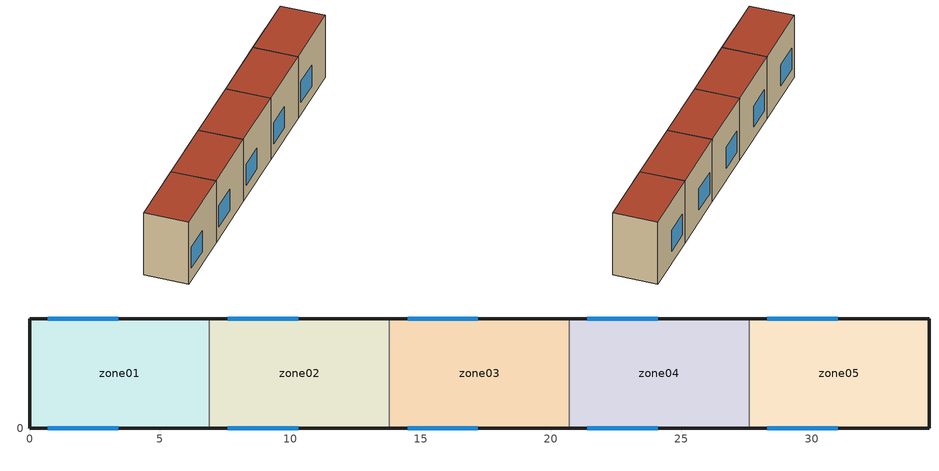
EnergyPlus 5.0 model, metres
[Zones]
zone01
 floor ground (GROUND_FLOOR): 0,0 0,4.2 6.9,4.2 6.9,0 z0
 wall outside (EXT_WALL): 6.9,4.2 0,4.2 0,0 6.9,0 z0:6.5
 wall to zone02 (ADJ_WALL): 6.9,0 6.9,4.2 z0:6.5
 window (EXT_WINDOW1): 0.7,0 3.4,0 / 3.4,4.2 0.7,4.2 z1.25:3.45
 roof outside (EXT_ROOF): 6.9,0 6.9,4.2 0,4.2 0,0 z6.5
zone02
 floor ground (GROUND_FLOOR): 6.9,0 6.9,4.2 13.8,4.2 13.8,0 z0
 wall outside (EXT_WALL): 13.8,4.2 6.9,4.2 / 6.9,0 13.8,0 z0:6.5
 wall to zone03 (ADJ_WALL): 13.8,0 13.8,4.2 z0:6.5
 wall to zone01 (ADJ_WALL): 6.9,4.2 6.9,0 z0:6.5
 window (EXT_WINDOW1): 7.6,0 10.3,0 / 10.3,4.2 7.6,4.2 z1.25:3.45
 roof outside (EXT_ROOF): 13.8,0 13.8,4.2 6.9,4.2 6.9,0 z6.5
zone03
 floor ground (GROUND_FLOOR): 13.8,0 13.8,4.2 20.7,4.2 20.7,0 z0
 wall outside (EXT_WALL): 20.7,4.2 13.8,4.2 / 13.8,0 20.7,0 z0:6.5
 wall to zone04 (ADJ_WALL): 20.7,0 20.7,4.2 z0:6.5
 wall to zone02 (ADJ_WALL): 13.8,4.2 13.8,0 z0:6.5
 window (EXT_WINDOW1): 14.5,0 17.2,0 / 17.2,4.2 14.5,4.2 z1.25:3.45
 roof outside (EXT_ROOF): 20.7,0 20.7,4.2 13.8,4.2 13.8,0 z6.5
zone04
 floor ground (GROUND_FLOOR): 20.7,0 20.7,4.2 27.6,4.2 27.6,0 z0
 wall outside (EXT_WALL): 27.6,4.2 20.7,4.2 / 20.7,0 27.6,0 z0:6.5
 wall to zone05 (ADJ_WALL): 27.6,0 27.6,4.2 z0:6.5
 wall to zone03 (ADJ_WALL): 20.7,4.2 20.7,0 z0:6.5
 window (EXT_WINDOW1): 21.4,0 24.1,0 / 24.1,4.2 21.4,4.2 z1.25:3.45
 roof outside (EXT_ROOF): 27.6,0 27.6,4.2 20.7,4.2 20.7,0 z6.5
zone05
 floor ground (GROUND_FLOOR): 27.6,0 27.6,4.2 34.5,4.2 34.5,0 z0
 wall outside (EXT_WALL): 27.6,0 34.5,0 34.5,4.2 27.6,4.2 z0:6.5
 wall to zone04 (ADJ_WALL): 27.6,4.2 27.6,0 z0:6.5
 window (EXT_WINDOW1): 28.3,0 31,0 / 31,4.2 28.3,4.2 z1.25:3.45
 roof outside (EXT_ROOF): 34.5,0 34.5,4.2 27.6,4.2 27.6,0 z6.5
[Building]
TRNSYS18: North Axis {deg}=0; Terrain=City; Loads Convergence Tolerance Value=0; Temperature Convergence Tolerance Value {deltaC}=0; Solar Distribution=FullInteriorAndExterior; Maximum Number of Warmup Days=0
[Site:Location]
not used: Latitude {deg}=0; Longitude {deg}=0; Time Zone {hr}=0; Elevation {m}=0
[Construction]
GROUND_FLOOR; EXT_WALL; EXT_ROOF; ADJ_WALL; EXT_WINDOW1: 
[WindowProperty:ShadingControl]
ESHADE=0; ISHADE=INPUT 1*MAX_ISHADE : SHADECNTRL=ISHADE_INTERNAL
[SurfaceProperty:OtherSideCoefficients]
BOUNDARY=IDENTICAL; BOUNDARY=INPUT 1*TBOUNDARY; BOUNDARY=INPUT 1*TBOUNDARY_2; BOUNDARY=INPUT 1*TBOUNDARY_3; BOUNDARY=INPUT 1*TGROUND; BOUNDARY=20; BOUNDARY=15
[Zone] Multiplier=1
zone01; zone02; zone03; zone04; zone05
